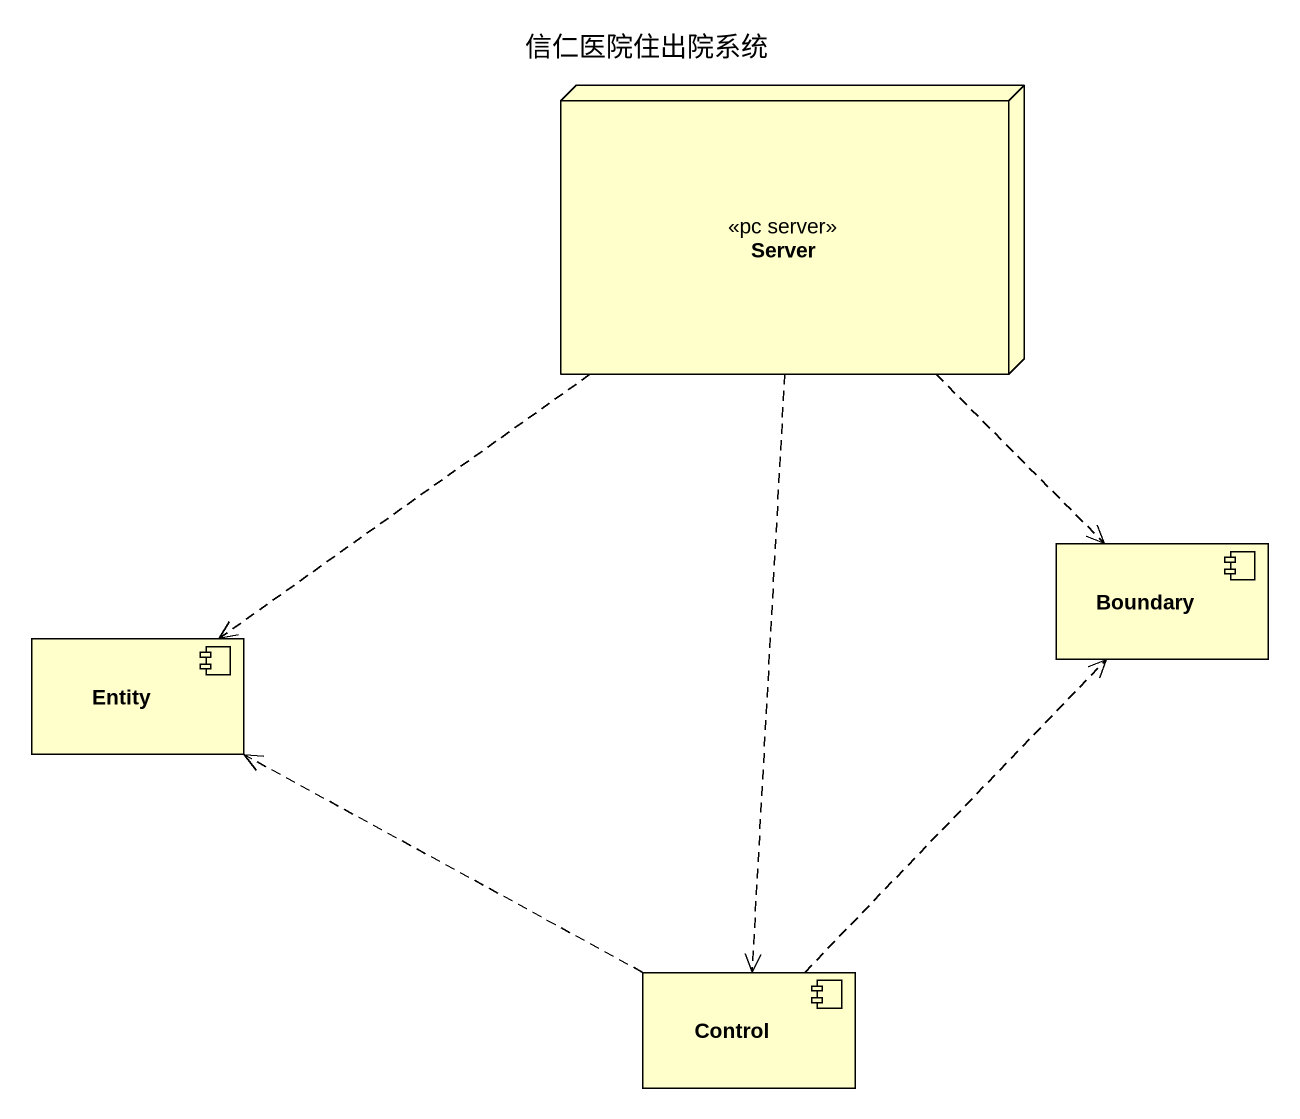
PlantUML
@startuml
title 信仁医院住出院系统
node Server <<pc server>>
component "Boundary" as Boundary_
component "Entity" as Entity_
component "Control" as Control_
Server ..> Boundary_
Server ..> Entity_
Server ..> Control_
Control_ .up.> Boundary_
Control_ .left.> Entity_
@enduml
